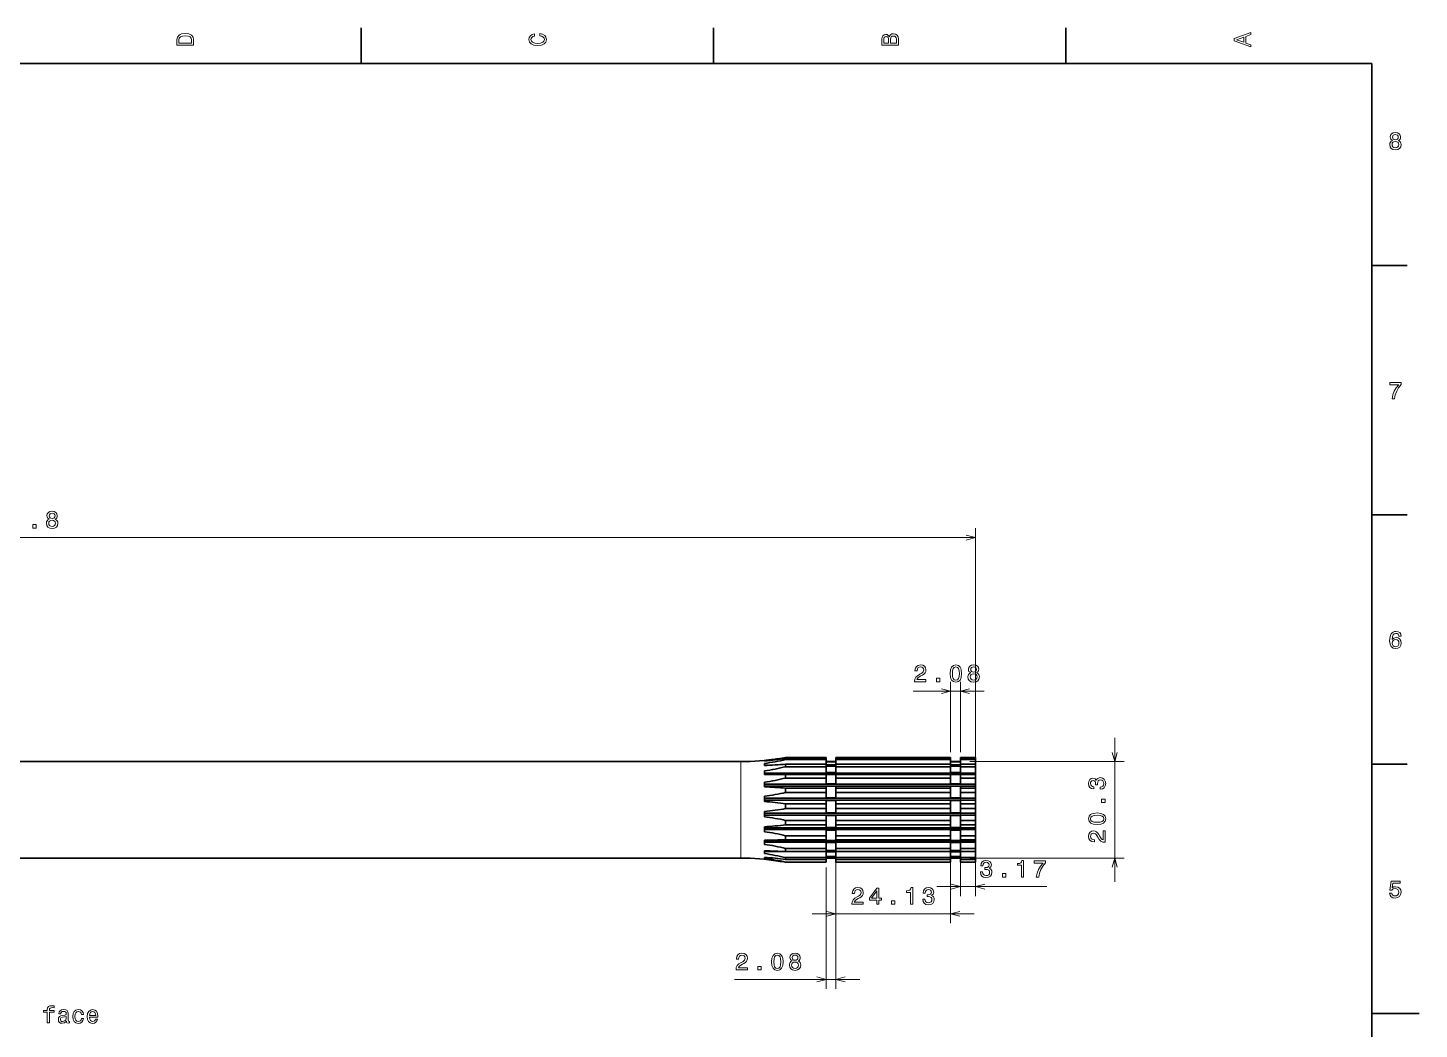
# Model space of a CAD drawing. Extents: x 0 to 594, y 0 to 420.
# Drawn here: x 301 to 594, y 206.7 to 417.5 of the extents above; entities that cross this region are included whole.
import ezdxf

# ---------------------------------------------------------------- set-up
doc = ezdxf.new("R2010")
doc.units = 0

msp = doc.modelspace()

# ---------------------------------------------------------------- linework, layer by layer
at = {"color": 7, "lineweight": 35, "ltscale": 0.1875}
for p, q in [((371.200012, 410), (371.200012, 417.5)), ((445.399994, 410), (445.399994, 417.5)), ((519.599976, 410), (519.599976, 417.5)), ((584, 367.5), (591.5, 367.5)), ((584, 315), (591.5, 315)), ((584, 262.5), (591.5, 262.5))]:
    msp.add_line(p, q, dxfattribs=at)
at = {"color": 7, "lineweight": 35}
for p, q in [((584, 410), (10, 410)), ((584, 10), (584, 410)), ((495.319305, 263.927917), (471.189301, 263.927917)), ((471.189301, 263.707245), (495.319305, 263.707245)), ((451.140167, 263.041962), (146.214447, 263.041962)), ((495.319305, 263.467682), (471.189301, 263.467682)), ((471.189301, 262.493835), (495.319305, 262.493835)), ((495.319305, 261.971283), (471.189301, 261.971283)), ((456.157318, 260.637299), (500.577301, 260.637299)), ((456.157318, 258.259979), (500.577301, 258.259979)), ((456.157318, 257.871307), (500.577301, 257.871307)), ((471.189301, 260.339539), (495.319305, 260.339539)), ((495.319305, 259.585144), (471.189301, 259.585144)), ((456.157318, 255.356216), (500.577301, 255.356216)), ((456.157318, 254.914673), (500.577301, 254.914673)), ((471.189301, 257.455231), (495.319305, 257.455231)), ((495.319305, 256.542847), (471.189301, 256.542847)), ((456.157318, 252.210266), (500.577301, 252.210266)), ((471.189301, 254.12326), (495.319305, 254.12326)), ((495.319305, 253.142197), (471.189301, 253.142197)), ((456.157318, 251.759079), (500.577301, 251.759079)), ((456.157318, 249.130066), (500.577301, 249.130066)), ((471.189301, 250.6698), (495.319305, 250.6698)), ((495.319305, 249.71608), (471.189301, 249.71608)), ((456.157318, 248.713409), (500.577301, 248.713409)), ((456.157318, 246.41713), (500.577301, 246.41713)), ((471.189301, 247.432877), (495.319305, 247.432877)), ((495.319305, 246.599854), (471.189301, 246.599854)), ((456.157318, 246.075775), (500.577301, 246.075775)), ((471.189301, 244.72934), (495.319305, 244.72934)), ((495.319305, 244.098572), (471.189301, 244.098572)), ((451.140167, 242.72197), (146.214447, 242.72197)), ((471.189301, 242.823853), (495.319305, 242.823853)), ((495.319305, 242.457077), (471.189301, 242.457077)), ((471.189301, 241.902924), (495.319305, 241.902924)), ((495.319305, 241.836044), (471.189301, 241.836044))]:
    msp.add_line(p, q, dxfattribs=at)
at = {"color": 7, "lineweight": 13}
for p, q in [((500.577301, 250.713409), (500.577301, 312.204376)), ((96.777313, 310.204376), (500.577301, 310.204376)), ((529.893677, 237.73291), (529.893677, 268.031036)), ((451.140167, 263.041962), (451.140167, 242.745499)), ((499.402313, 263.031036), (531.893677, 263.031036)), ((497.402313, 257.585144), (497.402313, 234.726242)), ((500.577301, 257.585144), (500.577301, 234.726242)), ((469.106323, 240.73291), (469.106323, 215.189011)), ((471.189301, 240.73291), (471.189301, 215.189011)), ((499.402313, 242.73291), (531.893677, 242.73291)), ((492.402313, 236.726242), (515.596558, 236.726242)), ((466.189301, 230.997192), (500.319305, 230.997192)), ((449.862213, 217.189011), (476.189301, 217.189011))]:
    msp.add_line(p, q, dxfattribs=at)
at = {"color": 7, "lineweight": 13, "ltscale": 0.370677}
for p, q in [((495.319305, 265.031036), (495.319305, 279.858124)), ((497.402313, 265.031036), (497.402313, 279.858124))]:
    msp.add_line(p, q, dxfattribs=at)
at = {"color": 7, "lineweight": 13, "ltscale": 0.37355}
msp.add_line((487.460327, 277.858124), (502.402313, 277.858124), dxfattribs=at)
at = {"color": 7, "lineweight": 35, "ltscale": 0.2126}
for p, q in [((469.106323, 263.927917), (460.602325, 263.927917)), ((460.602325, 263.707245), (469.106323, 263.707245)), ((469.106323, 263.467682), (460.602325, 263.467682)), ((460.602325, 262.493835), (469.106323, 262.493835)), ((469.106323, 261.971283), (460.602325, 261.971283)), ((460.602325, 260.339539), (469.106323, 260.339539)), ((469.106323, 259.585144), (460.602325, 259.585144)), ((460.602325, 257.455231), (469.106323, 257.455231)), ((469.106323, 256.542847), (460.602325, 256.542847)), ((460.602325, 254.12326), (469.106323, 254.12326)), ((469.106323, 253.142197), (460.602325, 253.142197)), ((460.602325, 250.6698), (469.106323, 250.6698)), ((469.106323, 249.71608), (460.602325, 249.71608)), ((460.602325, 247.432877), (469.106323, 247.432877)), ((469.106323, 246.599854), (460.602325, 246.599854)), ((460.602325, 244.72934), (469.106323, 244.72934)), ((469.106323, 244.098572), (460.602325, 244.098572)), ((460.602325, 242.823853), (469.106323, 242.823853)), ((469.106323, 242.457077), (460.602325, 242.457077)), ((460.602325, 241.902924), (469.106323, 241.902924)), ((469.106323, 241.836044), (460.602325, 241.836044))]:
    msp.add_line(p, q, dxfattribs=at)
at = {"color": 7, "lineweight": 35, "ltscale": 0.005989}
for p, q in [((460.602325, 263.707245), (460.602325, 263.467682)), ((469.106323, 263.707245), (469.106323, 263.467682)), ((471.189301, 263.707245), (471.189301, 263.467682)), ((495.319305, 263.707245), (495.319305, 263.467682)), ((497.402313, 263.707245), (497.402313, 263.467682)), ((500.577301, 263.707245), (500.577301, 263.467682))]:
    msp.add_line(p, q, dxfattribs=at)
at = {"color": 7, "lineweight": 35, "ltscale": 0.005517}
for p, q in [((469.106323, 263.927917), (469.106323, 263.707245)), ((471.189301, 263.927917), (471.189301, 263.707245)), ((495.319305, 263.927917), (495.319305, 263.707245)), ((497.402313, 263.927917), (497.402313, 263.707245)), ((500.577301, 263.927917), (500.577301, 263.707245))]:
    msp.add_line(p, q, dxfattribs=at)
at = {"color": 7, "lineweight": 35, "ltscale": 0.079375}
for p, q in [((500.577301, 263.927917), (497.402313, 263.927917)), ((497.402313, 263.707245), (500.577301, 263.707245)), ((500.577301, 263.467682), (497.402313, 263.467682)), ((497.402313, 262.493835), (500.577301, 262.493835)), ((500.577301, 261.971283), (497.402313, 261.971283)), ((497.402313, 260.339539), (500.577301, 260.339539)), ((500.577301, 259.585144), (497.402313, 259.585144)), ((497.402313, 257.455231), (500.577301, 257.455231)), ((500.577301, 256.542847), (497.402313, 256.542847)), ((497.402313, 254.12326), (500.577301, 254.12326)), ((500.577301, 253.142197), (497.402313, 253.142197)), ((497.402313, 250.6698), (500.577301, 250.6698)), ((500.577301, 249.71608), (497.402313, 249.71608)), ((497.402313, 247.432877), (500.577301, 247.432877)), ((500.577301, 246.599854), (497.402313, 246.599854)), ((497.402313, 244.72934), (500.577301, 244.72934)), ((500.577301, 244.098572), (497.402313, 244.098572)), ((497.402313, 242.823853), (500.577301, 242.823853)), ((500.577301, 242.457077), (497.402313, 242.457077)), ((497.402313, 241.902924), (500.577301, 241.902924)), ((500.577301, 241.836044), (497.402313, 241.836044))]:
    msp.add_line(p, q, dxfattribs=at)
at = {"color": 7, "lineweight": 35, "ltscale": 0.002529}
msp.add_line((456.157318, 263.183044), (456.157318, 263.28421), dxfattribs=at)
at = {"color": 7, "lineweight": 35, "ltscale": 0.011163}
msp.add_line((456.157318, 262.218231), (456.157318, 262.664734), dxfattribs=at)
at = {"color": 7, "lineweight": 35, "ltscale": 0.020599}
msp.add_line((456.157318, 262.255463), (456.981262, 262.255463), dxfattribs=at)
at = {"color": 7, "lineweight": 35, "ltscale": 0.018703}
msp.add_line((456.157318, 260.339539), (456.157318, 261.087677), dxfattribs=at)
at = {"color": 7, "lineweight": 35, "ltscale": 0.013064}
for p, q in [((460.602325, 262.493835), (460.602325, 261.971283)), ((469.106323, 262.493835), (469.106323, 261.971283)), ((471.189301, 262.493835), (471.189301, 261.971283)), ((495.319305, 262.493835), (495.319305, 261.971283)), ((497.402313, 262.493835), (497.402313, 261.971283)), ((500.577301, 262.493835), (500.577301, 261.971283))]:
    msp.add_line(p, q, dxfattribs=at)
at = {"color": 7, "lineweight": 35, "ltscale": 0.024346}
for p, q in [((469.106323, 263.467682), (469.106323, 262.493835)), ((471.189301, 263.467682), (471.189301, 262.493835)), ((495.319305, 263.467682), (495.319305, 262.493835)), ((497.402313, 263.467682), (497.402313, 262.493835)), ((500.577301, 263.467682), (500.577301, 262.493835))]:
    msp.add_line(p, q, dxfattribs=at)
at = {"color": 7, "lineweight": 35, "ltscale": 0.052074}
for p, q in [((471.189301, 263.031036), (469.106323, 263.031036)), ((471.189301, 263.012207), (469.106323, 263.012207)), ((471.189301, 262.961517), (469.106323, 262.961517)), ((471.189301, 262.325439), (469.106323, 262.325439)), ((469.106323, 262.255463), (471.189301, 262.255463)), ((471.189301, 262.101776), (469.106323, 262.101776)), ((471.189301, 260.714294), (469.106323, 260.714294)), ((471.189301, 260.339539), (469.106323, 260.339539)), ((471.189301, 258.336487), (469.106323, 258.336487)), ((471.189301, 257.84729), (469.106323, 257.84729)), ((471.189301, 255.424713), (469.106323, 255.424713)), ((471.189301, 254.868988), (469.106323, 254.868988)), ((471.189301, 252.264069), (469.106323, 252.264069)), ((471.189301, 251.696213), (469.106323, 251.696213)), ((471.189301, 249.163895), (469.106323, 249.163895)), ((471.189301, 248.639496), (469.106323, 248.639496)), ((471.189301, 246.427673), (469.106323, 246.427673)), ((471.189301, 245.998062), (469.106323, 245.998062)), ((471.189301, 244.323242), (469.106323, 244.323242)), ((469.106323, 244.104385), (471.189301, 244.104385)), ((471.189301, 244.030472), (469.106323, 244.030472)), ((471.189301, 243.05661), (469.106323, 243.05661)), ((469.106323, 242.992203), (471.189301, 242.992203)), ((471.189301, 242.929337), (469.106323, 242.929337)), ((471.189301, 242.73291), (469.106323, 242.73291))]:
    msp.add_line(p, q, dxfattribs=at)
at = {"color": 7, "lineweight": 35, "ltscale": 0.031425}
for p, q in [((469.106323, 261.971283), (469.106323, 260.714294)), ((471.189301, 261.971283), (471.189301, 260.714294)), ((495.319305, 261.971283), (495.319305, 260.714294)), ((497.402313, 261.971283), (497.402313, 260.714294))]:
    msp.add_line(p, q, dxfattribs=at)
at = {"color": 7, "lineweight": 35, "ltscale": 0.052075}
for p, q in [((497.402313, 263.031036), (495.319305, 263.031036)), ((497.402313, 263.012207), (495.319305, 263.012207)), ((497.402313, 262.961517), (495.319305, 262.961517)), ((497.402313, 262.325439), (495.319305, 262.325439)), ((495.319305, 262.255463), (497.402313, 262.255463)), ((497.402313, 262.101776), (495.319305, 262.101776)), ((497.402313, 260.714294), (495.319305, 260.714294)), ((497.402313, 260.339539), (495.319305, 260.339539)), ((497.402313, 258.336487), (495.319305, 258.336487)), ((497.402313, 257.84729), (495.319305, 257.84729)), ((497.402313, 255.424713), (495.319305, 255.424713)), ((497.402313, 254.868988), (495.319305, 254.868988)), ((497.402313, 252.264069), (495.319305, 252.264069)), ((497.402313, 251.696213), (495.319305, 251.696213)), ((497.402313, 249.163895), (495.319305, 249.163895)), ((497.402313, 248.639496), (495.319305, 248.639496)), ((497.402313, 246.427673), (495.319305, 246.427673)), ((497.402313, 245.998062), (495.319305, 245.998062)), ((497.402313, 244.323242), (495.319305, 244.323242)), ((495.319305, 244.104385), (497.402313, 244.104385)), ((497.402313, 244.030472), (495.319305, 244.030472)), ((497.402313, 243.05661), (495.319305, 243.05661)), ((495.319305, 242.992203), (497.402313, 242.992203)), ((497.402313, 242.929337), (495.319305, 242.929337)), ((497.402313, 242.73291), (495.319305, 242.73291))]:
    msp.add_line(p, q, dxfattribs=at)
at = {"color": 7, "lineweight": 35, "ltscale": 0.03335}
msp.add_line((500.577301, 261.971283), (500.577301, 260.637299), dxfattribs=at)
at = {"color": 7, "lineweight": 35, "ltscale": 0.111125}
msp.add_line((456.157318, 260.339539), (460.602325, 260.339539), dxfattribs=at)
at = {"color": 7, "lineweight": 35, "ltscale": 0.024413}
msp.add_line((456.157318, 257.730835), (456.157318, 258.707367), dxfattribs=at)
at = {"color": 7, "lineweight": 35, "ltscale": 0.01886}
for p, q in [((460.602325, 260.339539), (460.602325, 259.585144)), ((469.106323, 260.339539), (469.106323, 259.585144)), ((471.189301, 260.339539), (471.189301, 259.585144)), ((495.319305, 260.339539), (495.319305, 259.585144)), ((497.402313, 260.339539), (497.402313, 259.585144)), ((500.577301, 260.339539), (500.577301, 259.585144))]:
    msp.add_line(p, q, dxfattribs=at)
at = {"color": 7, "lineweight": 35, "ltscale": 0.031216}
for p, q in [((469.106323, 259.585144), (469.106323, 258.336487)), ((471.189301, 259.585144), (471.189301, 258.336487)), ((495.319305, 259.585144), (495.319305, 258.336487)), ((497.402313, 259.585144), (497.402313, 258.336487))]:
    msp.add_line(p, q, dxfattribs=at)
at = {"color": 7, "lineweight": 35, "ltscale": 0.009801}
for p, q in [((469.106323, 257.84729), (469.106323, 257.455231)), ((471.189301, 257.84729), (471.189301, 257.455231)), ((495.319305, 257.84729), (495.319305, 257.455231)), ((497.402313, 257.84729), (497.402313, 257.455231))]:
    msp.add_line(p, q, dxfattribs=at)
at = {"color": 7, "lineweight": 35, "ltscale": 0.007444}
msp.add_line((500.577301, 260.637299), (500.577301, 260.339539), dxfattribs=at)
at = {"color": 7, "lineweight": 35, "ltscale": 0.033129}
msp.add_line((500.577301, 259.585144), (500.577301, 258.259979), dxfattribs=at)
at = {"color": 7, "lineweight": 35, "ltscale": 0.009717}
msp.add_line((500.577301, 258.259979), (500.577301, 257.871307), dxfattribs=at)
at = {"color": 7, "lineweight": 35, "ltscale": 0.010402}
msp.add_line((500.577301, 257.871307), (500.577301, 257.455231), dxfattribs=at)
at = {"color": 7, "lineweight": 35, "ltscale": 0.027734}
msp.add_line((456.157318, 254.647476), (456.157318, 255.756851), dxfattribs=at)
at = {"color": 7, "lineweight": 35, "ltscale": 0.02281}
for p, q in [((460.602325, 257.455231), (460.602325, 256.542847)), ((469.106323, 257.455231), (469.106323, 256.542847)), ((471.189301, 257.455231), (471.189301, 256.542847)), ((495.319305, 257.455231), (495.319305, 256.542847)), ((497.402313, 257.455231), (497.402313, 256.542847)), ((500.577301, 257.455231), (500.577301, 256.542847))]:
    msp.add_line(p, q, dxfattribs=at)
at = {"color": 7, "lineweight": 35, "ltscale": 0.027953}
for p, q in [((469.106323, 256.542847), (469.106323, 255.424713)), ((471.189301, 256.542847), (471.189301, 255.424713)), ((495.319305, 256.542847), (495.319305, 255.424713)), ((497.402313, 256.542847), (497.402313, 255.424713))]:
    msp.add_line(p, q, dxfattribs=at)
at = {"color": 7, "lineweight": 35, "ltscale": 0.029666}
msp.add_line((500.577301, 256.542847), (500.577301, 255.356216), dxfattribs=at)
at = {"color": 7, "lineweight": 35, "ltscale": 0.011039}
msp.add_line((500.577301, 255.356216), (500.577301, 254.914673), dxfattribs=at)
at = {"color": 7, "lineweight": 35, "ltscale": 0.019785}
msp.add_line((500.577301, 254.914673), (500.577301, 254.12326), dxfattribs=at)
at = {"color": 7, "lineweight": 35, "ltscale": 0.02834}
msp.add_line((456.157318, 251.391312), (456.157318, 252.524902), dxfattribs=at)
at = {"color": 7, "lineweight": 35, "ltscale": 0.024527}
for p, q in [((460.602325, 254.12326), (460.602325, 253.142197)), ((469.106323, 254.12326), (469.106323, 253.142197)), ((471.189301, 254.12326), (471.189301, 253.142197)), ((495.319305, 254.12326), (495.319305, 253.142197)), ((497.402313, 254.12326), (497.402313, 253.142197)), ((500.577301, 254.12326), (500.577301, 253.142197))]:
    msp.add_line(p, q, dxfattribs=at)
at = {"color": 7, "lineweight": 35, "ltscale": 0.018643}
for p, q in [((469.106323, 254.868988), (469.106323, 254.12326)), ((471.189301, 254.868988), (471.189301, 254.12326)), ((495.319305, 254.868988), (495.319305, 254.12326)), ((497.402313, 254.868988), (497.402313, 254.12326))]:
    msp.add_line(p, q, dxfattribs=at)
at = {"color": 7, "lineweight": 35, "ltscale": 0.021953}
for p, q in [((469.106323, 253.142197), (469.106323, 252.264069)), ((471.189301, 253.142197), (471.189301, 252.264069)), ((495.319305, 253.142197), (495.319305, 252.264069)), ((497.402313, 253.142197), (497.402313, 252.264069))]:
    msp.add_line(p, q, dxfattribs=at)
at = {"color": 7, "lineweight": 35, "ltscale": 0.023298}
msp.add_line((500.577301, 253.142197), (500.577301, 252.210266), dxfattribs=at)
at = {"color": 7, "lineweight": 35, "ltscale": 0.01128}
msp.add_line((500.577301, 252.210266), (500.577301, 251.759079), dxfattribs=at)
at = {"color": 7, "lineweight": 35, "ltscale": 0.026171}
msp.add_line((456.157318, 248.281067), (456.157318, 249.327911), dxfattribs=at)
at = {"color": 7, "lineweight": 35, "ltscale": 0.023843}
for p, q in [((460.602325, 250.6698), (460.602325, 249.71608)), ((469.106323, 250.6698), (469.106323, 249.71608)), ((471.189301, 250.6698), (471.189301, 249.71608)), ((495.319305, 250.6698), (495.319305, 249.71608)), ((497.402313, 250.6698), (497.402313, 249.71608)), ((500.577301, 250.6698), (500.577301, 249.71608))]:
    msp.add_line(p, q, dxfattribs=at)
at = {"color": 7, "lineweight": 35, "ltscale": 0.02566}
for p, q in [((469.106323, 251.696213), (469.106323, 250.6698)), ((471.189301, 251.696213), (471.189301, 250.6698)), ((495.319305, 251.696213), (495.319305, 250.6698)), ((497.402313, 251.696213), (497.402313, 250.6698))]:
    msp.add_line(p, q, dxfattribs=at)
at = {"color": 7, "lineweight": 35, "ltscale": 0.013805}
for p, q in [((469.106323, 249.71608), (469.106323, 249.163895)), ((471.189301, 249.71608), (471.189301, 249.163895)), ((495.319305, 249.71608), (495.319305, 249.163895)), ((497.402313, 249.71608), (497.402313, 249.163895))]:
    msp.add_line(p, q, dxfattribs=at)
at = {"color": 7, "lineweight": 35, "ltscale": 0.027232}
msp.add_line((500.577301, 251.759079), (500.577301, 250.6698), dxfattribs=at)
at = {"color": 7, "lineweight": 35, "ltscale": 0.01465}
msp.add_line((500.577301, 249.71608), (500.577301, 249.130066), dxfattribs=at)
at = {"color": 7, "lineweight": 35, "ltscale": 0.010416}
msp.add_line((500.577301, 249.130066), (500.577301, 248.713409), dxfattribs=at)
at = {"color": 7, "lineweight": 35, "ltscale": 0.021441}
msp.add_line((456.157318, 245.621201), (456.157318, 246.478821), dxfattribs=at)
at = {"color": 7, "lineweight": 35, "ltscale": 0.020826}
for p, q in [((460.602325, 247.432877), (460.602325, 246.599854)), ((469.106323, 247.432877), (469.106323, 246.599854)), ((471.189301, 247.432877), (471.189301, 246.599854)), ((495.319305, 247.432877), (495.319305, 246.599854)), ((497.402313, 247.432877), (497.402313, 246.599854)), ((500.577301, 247.432877), (500.577301, 246.599854))]:
    msp.add_line(p, q, dxfattribs=at)
at = {"color": 7, "lineweight": 35, "ltscale": 0.030165}
for p, q in [((469.106323, 248.639496), (469.106323, 247.432877)), ((471.189301, 248.639496), (471.189301, 247.432877)), ((495.319305, 248.639496), (495.319305, 247.432877)), ((497.402313, 248.639496), (497.402313, 247.432877)), ((469.106323, 244.030472), (469.106323, 242.823853)), ((471.189301, 244.030472), (471.189301, 242.823853)), ((495.319305, 244.030472), (495.319305, 242.823853)), ((497.402313, 244.030472), (497.402313, 242.823853))]:
    msp.add_line(p, q, dxfattribs=at)
at = {"color": 7, "lineweight": 35, "ltscale": 0.004305}
for p, q in [((469.106323, 246.599854), (469.106323, 246.427673)), ((471.189301, 246.599854), (471.189301, 246.427673)), ((495.319305, 246.599854), (495.319305, 246.427673)), ((497.402313, 246.599854), (497.402313, 246.427673))]:
    msp.add_line(p, q, dxfattribs=at)
at = {"color": 7, "lineweight": 35, "ltscale": 0.032013}
for p, q in [((500.577301, 248.713409), (500.577301, 247.432877)), ((500.577301, 244.104385), (500.577301, 242.823853))]:
    msp.add_line(p, q, dxfattribs=at)
at = {"color": 7, "lineweight": 35, "ltscale": 0.004568}
msp.add_line((500.577301, 246.599854), (500.577301, 246.41713), dxfattribs=at)
at = {"color": 7, "lineweight": 35, "ltscale": 0.008534}
msp.add_line((500.577301, 246.41713), (500.577301, 246.075775), dxfattribs=at)
at = {"color": 7, "lineweight": 35, "ltscale": 0.014611}
msp.add_line((456.157318, 243.672058), (456.157318, 244.256516), dxfattribs=at)
at = {"color": 7, "lineweight": 35, "ltscale": 0.108096}
msp.add_line((456.157318, 244.104385), (460.48114, 244.104385), dxfattribs=at)
at = {"color": 7, "lineweight": 35, "ltscale": 0.015769}
for p, q in [((460.602325, 244.72934), (460.602325, 244.098572)), ((469.106323, 244.72934), (469.106323, 244.098572)), ((471.189301, 244.72934), (471.189301, 244.098572)), ((495.319305, 244.72934), (495.319305, 244.098572)), ((497.402313, 244.72934), (497.402313, 244.098572)), ((500.577301, 244.72934), (500.577301, 244.098572))]:
    msp.add_line(p, q, dxfattribs=at)
at = {"color": 7, "lineweight": 35, "ltscale": 0.031718}
for p, q in [((469.106323, 245.998062), (469.106323, 244.72934)), ((471.189301, 245.998062), (471.189301, 244.72934)), ((495.319305, 245.998062), (495.319305, 244.72934)), ((497.402313, 245.998062), (497.402313, 244.72934))]:
    msp.add_line(p, q, dxfattribs=at)
at = {"color": 7, "lineweight": 13, "ltscale": 0.410892}
for p, q in [((471.189301, 245.432877), (471.189301, 228.997192)), ((495.319305, 245.432877), (495.319305, 228.997192))]:
    msp.add_line(p, q, dxfattribs=at)
at = {"color": 7, "lineweight": 35, "ltscale": 0.033661}
msp.add_line((500.577301, 246.075775), (500.577301, 244.72934), dxfattribs=at)
at = {"color": 7, "lineweight": 13, "ltscale": 0.000588}
msp.add_line((451.140167, 242.745499), (451.140167, 242.72197), dxfattribs=at)
at = {"color": 7, "lineweight": 35, "ltscale": 0.006352}
msp.add_line((456.157318, 242.624435), (456.157318, 242.878525), dxfattribs=at)
at = {"color": 7, "lineweight": 35, "ltscale": 0.009169}
for p, q in [((460.602325, 242.823853), (460.602325, 242.457077)), ((469.106323, 242.823853), (469.106323, 242.457077)), ((471.189301, 242.823853), (471.189301, 242.457077)), ((495.319305, 242.823853), (495.319305, 242.457077)), ((497.402313, 242.823853), (497.402313, 242.457077)), ((500.577301, 242.823853), (500.577301, 242.457077))]:
    msp.add_line(p, q, dxfattribs=at)
at = {"color": 7, "lineweight": 35, "ltscale": 0.001109}
for p, q in [((460.602325, 241.902924), (460.602325, 241.858566)), ((469.106323, 241.902924), (469.106323, 241.858566)), ((471.189301, 241.902924), (471.189301, 241.858566)), ((495.319305, 241.902924), (495.319305, 241.858566)), ((497.402313, 241.902924), (497.402313, 241.858566)), ((500.577301, 241.902924), (500.577301, 241.858566))]:
    msp.add_line(p, q, dxfattribs=at)
at = {"color": 7, "lineweight": 35, "ltscale": 0.000563}
for p, q in [((460.602325, 241.858566), (460.602325, 241.836044)), ((469.106323, 241.858566), (469.106323, 241.836044)), ((471.189301, 241.858566), (471.189301, 241.836044)), ((495.319305, 241.858566), (495.319305, 241.836044)), ((497.402313, 241.858566), (497.402313, 241.836044)), ((500.577301, 241.858566), (500.577301, 241.836044))]:
    msp.add_line(p, q, dxfattribs=at)
at = {"color": 7, "lineweight": 35, "ltscale": 0.013854}
for p, q in [((469.106323, 242.457077), (469.106323, 241.902924)), ((471.189301, 242.457077), (471.189301, 241.902924)), ((495.319305, 242.457077), (495.319305, 241.902924)), ((497.402313, 242.457077), (497.402313, 241.902924)), ((500.577301, 242.457077), (500.577301, 241.902924))]:
    msp.add_line(p, q, dxfattribs=at)
at = {"color": 7, "lineweight": 35, "ltscale": 0.25}
msp.add_line((584, 210), (594, 210), dxfattribs=at)
at = {"color": 7, "lineweight": 13}
for points in [[(332.433228, 414.994965), (332.433228, 413.829987), (335.933228, 413.829987), (335.933228, 414.994965), (335.822266, 415.544678), (335.484375, 415.953186), (334.934662, 416.205353), (334.183228, 416.296112), (333.416656, 416.215424), (333.114075, 416.114563), (332.871979, 415.973358), (332.544189, 415.56485), (332.463501, 415.297546)], [(408.832062, 415.817017), (409.255676, 415.716156), (409.558289, 415.549713), (409.744873, 415.317719), (409.805389, 415.04541), (409.71463, 414.71759), (409.442291, 414.460388), (408.998474, 414.28891), (408.383209, 414.233429), (407.77298, 414.28891), (407.324127, 414.455353), (407.051788, 414.712555), (406.955963, 415.04541), (407.006409, 415.287476), (407.147614, 415.494232), (407.374573, 415.65564), (407.687256, 415.766571), (407.687256, 416.245697), (407.20813, 416.094391), (406.845032, 415.832153), (406.618073, 415.47406), (406.537384, 415.04541), (406.663483, 414.510803), (407.016479, 414.102325), (407.596466, 413.840057), (408.383209, 413.749298), (409.169952, 413.840057), (409.749939, 414.102325), (410.108002, 414.510803), (410.229034, 415.04541), (410.133209, 415.514404), (409.865906, 415.89267), (409.427155, 416.159943), (408.832062, 416.301147)], [(482.442017, 415.630402), (482.149506, 415.983429), (481.95282, 416.074219), (481.710754, 416.104462), (481.332489, 416.03891), (481.060181, 415.842224), (480.893738, 415.524506), (480.833221, 415.080688), (480.833221, 413.835022), (484.333221, 413.835022), (484.333221, 415.151306), (484.262604, 415.620331), (484.055847, 415.968292), (483.728027, 416.18515), (483.284241, 416.260803), (482.986694, 416.215424), (482.739563, 416.094391), (482.558014, 415.897705)], [(558.533203, 413.466858), (558.533203, 413.930847), (557.504395, 414.299011), (557.504395, 415.695984), (558.533203, 416.064117), (558.533203, 416.538177), (555.028137, 415.257202), (555.028137, 414.742798)], [(332.851807, 414.959656), (332.92746, 415.342957), (333.159454, 415.605194), (333.572998, 415.761536), (334.183228, 415.811951), (334.773285, 415.7565), (335.186829, 415.600159), (335.43396, 415.332855), (335.514648, 414.959656), (335.514648, 414.299011), (332.851807, 414.299011)], [(482.285675, 414.984863), (482.285675, 414.299011), (481.251801, 414.299011), (481.251801, 415.025208), (481.282074, 415.297546), (481.372833, 415.489197), (481.529175, 415.605194), (481.761169, 415.645538), (481.993164, 415.600159), (482.154541, 415.479126), (482.255402, 415.272339)], [(483.914642, 415.095825), (483.914642, 414.299011), (482.70929, 414.299011), (482.70929, 415.050446), (482.744598, 415.368164), (482.850525, 415.595093), (483.032074, 415.731262), (483.294312, 415.776672), (483.571686, 415.731262), (483.763336, 415.605194), (483.879333, 415.393372)], [(557.075684, 414.460388), (555.532471, 415), (557.075684, 415.539642)], [(588.374634, 393.802948), (588.117432, 393.661743), (587.940918, 393.465057), (587.829956, 393.217926), (587.794678, 392.92038), (587.875366, 392.471527), (588.107361, 392.123566), (588.485596, 391.901642), (589, 391.815918), (589.509399, 391.901642), (589.887634, 392.123566), (590.119629, 392.471527), (590.205322, 392.92038), (590.164978, 393.217926), (590.059082, 393.465057), (589.877502, 393.661743), (589.625366, 393.802948), (589.827087, 393.923981), (589.968323, 394.090424), (590.054016, 394.292145), (590.08429, 394.539246), (590.003601, 394.897339), (589.791809, 395.184784), (589.448853, 395.371399), (589, 395.441986), (588.546143, 395.371399), (588.203186, 395.184784), (587.986328, 394.897339), (587.910645, 394.539246), (587.935913, 394.292145), (588.021606, 394.090424)], [(588.278809, 392.930481), (588.324219, 393.197754), (588.470459, 393.399475), (588.697388, 393.530609), (589, 393.575989), (589.297546, 393.530609), (589.524475, 393.399475), (589.670776, 393.197754), (589.721191, 392.930481), (589.670776, 392.643005), (589.524475, 392.426147), (589.297546, 392.284943), (589, 392.239532), (588.697388, 392.284943), (588.470459, 392.426147), (588.324219, 392.643005)], [(588.389771, 394.498901), (588.430115, 394.720825), (588.551147, 394.892273), (588.742798, 394.998199), (589, 395.038544), (589.252197, 394.998199), (589.443787, 394.892273), (589.564819, 394.720825), (589.610229, 394.498901), (589.564819, 394.271973), (589.443787, 394.095459), (589.252197, 393.979462), (589, 393.944153), (588.742798, 393.984497), (588.551147, 394.095459), (588.430115, 394.271973)], [(588.299011, 339.416779), (588.80835, 339.416779), (588.974792, 340.248901), (589.267273, 341.025574), (589.680847, 341.746735), (590.220459, 342.422546), (590.220459, 342.841125), (587.819885, 342.841125), (587.819885, 342.382202), (589.736328, 342.382202), (589.18158, 341.701355), (588.763, 340.990265), (588.470459, 340.233795)], [(305.523987, 314.090546), (305.266785, 313.949341), (305.090271, 313.752655), (304.979309, 313.505524), (304.944031, 313.207977), (305.024719, 312.759125), (305.256714, 312.411133), (305.634949, 312.18924), (306.149353, 312.103516), (306.658722, 312.18924), (307.036987, 312.411133), (307.268951, 312.759125), (307.354675, 313.207977), (307.314331, 313.505524), (307.208435, 313.752655), (307.026886, 313.949341), (306.774719, 314.090546), (306.97644, 314.211578), (307.117676, 314.377991), (307.2034, 314.579742), (307.233643, 314.826843), (307.152954, 315.184937), (306.941162, 315.472382), (306.598206, 315.658997), (306.149353, 315.729584), (305.695465, 315.658997), (305.352539, 315.472382), (305.135681, 315.184937), (305.060028, 314.826843), (305.085236, 314.579742), (305.170959, 314.377991)], [(305.428162, 313.218079), (305.473572, 313.485352), (305.619812, 313.687073), (305.846771, 313.818207), (306.149353, 313.863586), (306.446899, 313.818207), (306.673859, 313.687073), (306.820129, 313.485352), (306.870544, 313.218079), (306.820129, 312.930603), (306.673859, 312.713745), (306.446899, 312.57254), (306.149353, 312.52713), (305.846771, 312.57254), (305.619812, 312.713745), (305.473572, 312.930603)], [(305.539124, 314.786499), (305.579468, 315.008423), (305.7005, 315.179871), (305.892151, 315.285797), (306.149353, 315.326141), (306.40152, 315.285797), (306.59317, 315.179871), (306.714203, 315.008423), (306.759583, 314.786499), (306.714203, 314.55957), (306.59317, 314.383057), (306.40152, 314.267059), (306.149353, 314.23175), (305.892151, 314.272095), (305.7005, 314.383057), (305.579468, 314.55957)], [(302.065369, 312.204376), (302.761322, 312.204376), (302.761322, 312.955811), (302.065369, 312.955811)], [(590.210388, 289.473694), (590.114563, 289.882202), (589.892639, 290.184784), (589.549744, 290.376434), (589.105896, 290.441986), (588.80835, 290.406677), (588.551147, 290.310883), (588.324219, 290.154541), (588.132568, 289.932617), (587.981262, 289.655243), (587.8703, 289.317352), (587.799744, 288.918945), (587.779541, 288.470093), (587.860229, 287.753967), (588.107361, 287.234497), (588.505798, 286.921814), (589.050415, 286.815918), (589.539612, 286.906677), (589.912842, 287.143738), (590.154907, 287.516937), (590.240662, 287.990997), (590.154907, 288.470093), (589.922913, 288.838257), (589.564819, 289.070251), (589.121033, 289.15094), (588.641907, 289.050049), (588.283875, 288.762604), (588.359497, 289.317352), (588.520874, 289.715759), (588.768005, 289.952789), (589.110962, 290.033508), (589.363098, 289.993134), (589.554749, 289.887238), (589.680847, 289.710724), (589.746399, 289.473694)], [(589.751465, 287.985931), (589.695984, 287.668213), (589.554749, 287.426147), (589.32782, 287.264771), (589.04541, 287.214325), (588.747864, 287.264771), (588.520874, 287.421112), (588.374634, 287.663177), (588.329285, 287.980896), (588.3797, 288.293579), (588.520874, 288.530609), (588.752869, 288.681915), (589.065552, 288.737396), (589.337891, 288.681915), (589.554749, 288.535645), (589.695984, 288.298615)], [(487.747803, 279.858124), (490.153412, 279.858124), (490.153412, 280.29184), (488.252106, 280.29184), (488.358032, 280.52887), (488.539581, 280.725555), (489.099365, 281.083618), (489.396912, 281.234924), (489.729767, 281.451782), (489.966797, 281.703949), (490.102966, 282.001495), (490.153412, 282.339386), (490.067688, 282.763031), (489.830658, 283.095886), (489.467529, 283.307678), (488.998505, 283.383331), (488.514374, 283.297607), (488.14621, 283.060577), (487.90918, 282.682312), (487.828491, 282.183044), (487.828491, 282.112427), (488.287415, 282.112427), (488.287415, 282.152802), (488.332794, 282.495728), (488.468964, 282.747894), (488.685822, 282.909271), (488.973297, 282.964752), (489.265808, 282.914307), (489.482666, 282.788239), (489.623871, 282.591553), (489.674316, 282.344421), (489.639008, 282.112427), (489.543182, 281.915771), (489.381805, 281.744293), (489.159882, 281.592987), (488.862335, 281.43161), (488.368103, 281.118927), (488.020111, 280.786072), (487.813354, 280.382629), (487.747803, 279.87326)], [(495.234955, 281.56778), (495.310608, 280.776001), (495.547638, 280.211151), (495.925903, 279.868195), (496.450378, 279.757263), (496.969849, 279.868195), (497.348083, 280.211151), (497.580078, 280.776001), (497.660767, 281.56778), (497.580078, 282.354523), (497.484253, 282.667206), (497.348083, 282.924408), (496.969849, 283.267334), (496.450378, 283.383331), (495.925903, 283.267334), (495.547638, 282.919373), (495.310608, 282.354523)], [(495.719116, 281.56778), (495.75946, 282.178009), (495.885529, 282.61676), (496.112488, 282.873962), (496.450378, 282.964752), (496.783234, 282.873962), (497.010193, 282.61676), (497.136261, 282.178009), (497.176605, 281.56778), (497.136261, 280.952515), (497.010193, 280.513733), (496.783234, 280.256531), (496.450378, 280.170807), (496.112488, 280.256531), (495.885529, 280.513733), (495.75946, 280.952515)], [(499.561035, 281.744293), (499.303833, 281.603088), (499.127319, 281.406403), (499.016388, 281.159271), (498.981079, 280.861725), (499.061768, 280.412872), (499.293762, 280.06488), (499.671997, 279.842987), (500.186401, 279.757263), (500.69577, 279.842987), (501.074005, 280.06488), (501.306, 280.412872), (501.391754, 280.861725), (501.351379, 281.159271), (501.245483, 281.406403), (501.063934, 281.603088), (500.811768, 281.744293), (501.013489, 281.865326), (501.154694, 282.031738), (501.240448, 282.23349), (501.270691, 282.480591), (501.190002, 282.838654), (500.97818, 283.126129), (500.635254, 283.312744), (500.186401, 283.383331), (499.732513, 283.312744), (499.389587, 283.126129), (499.172729, 282.838654), (499.097076, 282.480591), (499.122284, 282.23349), (499.208008, 282.031738)], [(499.46524, 280.871796), (499.51062, 281.139099), (499.65686, 281.34082), (499.88382, 281.471954), (500.186401, 281.517334), (500.483948, 281.471954), (500.710907, 281.34082), (500.857147, 281.139099), (500.907593, 280.871796), (500.857147, 280.584351), (500.710907, 280.367493), (500.483948, 280.226288), (500.186401, 280.180878), (499.88382, 280.226288), (499.65686, 280.367493), (499.51062, 280.584351)], [(499.576172, 282.440247), (499.616516, 282.66217), (499.737549, 282.833618), (499.929199, 282.939545), (500.186401, 282.979889), (500.438568, 282.939545), (500.630219, 282.833618), (500.751251, 282.66217), (500.796631, 282.440247), (500.751251, 282.213318), (500.630219, 282.036804), (500.438568, 281.920807), (500.186401, 281.885498), (499.929199, 281.925842), (499.737549, 282.036804), (499.616516, 282.213318)], [(492.366394, 279.858124), (493.062347, 279.858124), (493.062347, 280.609558), (492.366394, 280.609558)], [(526.79425, 257.215118), (526.82959, 257.215118), (527.313721, 257.295807), (527.676819, 257.532837), (527.908813, 257.906036), (527.994507, 258.400269), (527.908813, 258.924774), (527.68689, 259.318146), (527.333862, 259.570313), (526.880005, 259.661072), (526.582397, 259.620728), (526.340332, 259.509796), (526.153809, 259.328217), (526.017578, 259.086151), (525.745239, 259.413971), (525.311523, 259.529968), (524.918213, 259.454315), (524.620605, 259.237457), (524.434021, 258.88443), (524.368469, 258.400269), (524.449158, 257.946381), (524.671021, 257.598389), (525.024048, 257.37146), (525.493103, 257.295807), (525.528442, 257.295807), (525.528442, 257.744659), (525.205627, 257.785004), (524.973633, 257.916138), (524.832397, 258.12793), (524.781982, 258.425476), (524.822388, 258.687744), (524.928223, 258.879395), (525.099731, 258.995361), (525.331726, 259.040771), (525.578857, 258.995361), (525.745239, 258.874329), (525.84613, 258.662506), (525.876343, 258.375061), (525.871338, 258.178375), (526.269775, 258.178375), (526.259644, 258.425476), (526.305054, 258.743225), (526.426086, 258.980255), (526.622803, 259.12146), (526.880005, 259.171875), (527.172485, 259.116425), (527.389343, 258.970154), (527.525513, 258.738159), (527.570923, 258.430542), (527.520508, 258.112823), (527.369141, 257.880829), (527.127075, 257.734558), (526.79425, 257.679077)], [(527.893677, 254.402008), (527.893677, 255.097961), (527.142212, 255.097961), (527.142212, 254.402008)], [(526.184021, 249.798538), (526.97583, 249.874191), (527.540649, 250.111221), (527.883545, 250.489471), (527.994507, 251.013962), (527.883545, 251.533417), (527.540649, 251.911652), (526.97583, 252.143646), (526.184021, 252.224335), (525.397278, 252.143646), (525.084595, 252.047821), (524.827393, 251.911652), (524.484497, 251.533417), (524.368469, 251.013962), (524.484497, 250.489471), (524.832397, 250.111221), (525.397278, 249.874191)], [(526.184021, 250.2827), (525.573792, 250.323044), (525.13501, 250.449127), (524.877808, 250.676071), (524.787048, 251.013962), (524.877808, 251.346817), (525.13501, 251.573761), (525.573792, 251.699844), (526.184021, 251.740189), (526.799316, 251.699844), (527.238037, 251.573761), (527.495239, 251.346817), (527.580994, 251.013962), (527.495239, 250.676071), (527.238037, 250.449127), (526.799316, 250.323044)], [(527.893677, 246.047394), (527.893677, 248.453018), (527.459961, 248.453018), (527.459961, 246.551712), (527.2229, 246.657623), (527.026245, 246.839172), (526.668213, 247.398972), (526.516846, 247.696533), (526.300049, 248.029373), (526.047852, 248.266418), (525.750305, 248.402573), (525.412415, 248.453018), (524.98877, 248.367279), (524.655884, 248.130249), (524.444092, 247.767136), (524.368469, 247.298111), (524.454224, 246.813965), (524.691223, 246.445801), (525.069458, 246.208771), (525.568726, 246.128082), (525.639343, 246.128082), (525.639343, 246.587021), (525.598999, 246.587021), (525.256104, 246.632401), (525.003906, 246.76857), (524.842529, 246.985428), (524.787048, 247.272888), (524.837524, 247.565399), (524.963562, 247.782257), (525.160278, 247.923477), (525.407349, 247.973907), (525.639343, 247.938599), (525.83606, 247.842773), (526.007507, 247.681396), (526.158813, 247.459488), (526.32019, 247.161942), (526.632874, 246.667709), (526.965698, 246.319733), (527.369141, 246.112946), (527.87854, 246.047394)], [(501.599609, 239.825668), (501.599609, 239.790359), (501.680298, 239.306213), (501.917328, 238.9431), (502.290527, 238.711105), (502.78476, 238.625366), (503.309265, 238.711105), (503.702637, 238.933014), (503.954773, 239.286041), (504.045563, 239.739929), (504.005219, 240.037476), (503.894257, 240.279556), (503.712708, 240.466156), (503.470642, 240.602325), (503.798431, 240.874649), (503.914429, 241.308365), (503.838776, 241.701736), (503.621918, 241.999298), (503.26889, 242.185898), (502.78476, 242.25145), (502.330872, 242.170761), (501.98288, 241.948868), (501.755951, 241.59584), (501.680298, 241.126816), (501.680298, 241.091507), (502.12912, 241.091507), (502.169495, 241.414276), (502.300598, 241.646271), (502.512421, 241.787476), (502.809967, 241.837906), (503.072205, 241.797562), (503.263855, 241.69165), (503.379852, 241.520187), (503.425232, 241.288193), (503.379852, 241.041077), (503.25882, 240.874649), (503.046997, 240.773788), (502.759552, 240.74353), (502.562866, 240.748566), (502.562866, 240.350159), (502.809967, 240.360245), (503.127686, 240.31485), (503.364716, 240.193817), (503.505951, 239.997131), (503.556366, 239.739929), (503.500885, 239.447418), (503.354645, 239.23056), (503.12265, 239.094391), (502.815002, 239.049011), (502.497284, 239.099442), (502.265289, 239.250732), (502.119049, 239.492813), (502.063568, 239.825668)], [(510.25177, 238.726242), (510.710693, 238.726242), (510.710693, 242.25145), (510.367737, 242.25145), (510.276978, 241.943817), (510.095428, 241.737045), (509.818054, 241.616013), (509.434753, 241.575668), (509.434753, 241.21759), (510.25177, 241.21759)], [(513.377563, 238.726242), (513.886902, 238.726242), (514.053345, 239.558365), (514.345825, 240.335022), (514.759399, 241.056213), (515.299011, 241.731995), (515.299011, 242.150589), (512.898438, 242.150589), (512.898438, 241.69165), (514.81488, 241.69165), (514.260132, 241.010818), (513.841553, 240.299728), (513.549011, 239.543243)], [(506.258545, 238.726242), (506.954498, 238.726242), (506.954498, 239.477676), (506.258545, 239.477676)], [(587.749268, 235.32962), (587.860229, 234.916077), (588.107361, 234.593307), (588.470459, 234.391571), (588.934448, 234.315933), (589.443787, 234.406708), (589.842224, 234.653824), (590.09436, 235.047195), (590.190186, 235.551514), (590.104492, 236.020538), (589.862427, 236.388702), (589.484131, 236.625732), (588.994934, 236.711456), (588.616699, 236.65094), (588.324219, 236.484512), (588.465454, 237.427597), (589.998535, 237.427597), (589.998535, 237.841141), (588.127502, 237.841141), (587.850159, 235.985245), (588.253601, 235.985245), (588.546143, 236.222275), (588.919312, 236.307999), (589.242065, 236.252533), (589.489197, 236.091141), (589.645569, 235.844025), (589.700989, 235.526306), (589.645569, 235.208588), (589.484131, 234.961456), (589.237061, 234.805115), (588.919312, 234.749649), (588.652039, 234.784943), (588.445251, 234.90094), (588.293945, 235.082504), (588.218323, 235.32962)], [(474.551727, 232.997192), (476.957336, 232.997192), (476.957336, 233.430908), (475.05603, 233.430908), (475.161957, 233.667938), (475.343506, 233.864624), (475.90329, 234.222687), (476.200836, 234.373993), (476.533691, 234.590851), (476.770721, 234.843018), (476.906891, 235.140564), (476.957336, 235.478455), (476.871613, 235.902084), (476.634583, 236.23494), (476.271454, 236.446762), (475.802429, 236.5224), (475.318298, 236.436676), (474.950134, 236.199646), (474.713104, 235.821396), (474.632416, 235.322113), (474.632416, 235.251511), (475.091339, 235.251511), (475.091339, 235.291855), (475.136719, 235.634796), (475.272888, 235.886963), (475.489746, 236.04834), (475.777222, 236.103821), (476.069733, 236.053391), (476.286591, 235.927307), (476.427795, 235.730621), (476.478241, 235.483505), (476.442932, 235.251511), (476.347107, 235.054825), (476.18573, 234.883362), (475.963806, 234.732056), (475.66626, 234.570679), (475.172028, 234.257996), (474.824036, 233.92514), (474.617279, 233.521683), (474.551727, 233.012314)], [(479.795654, 232.997192), (480.249542, 232.997192), (480.249542, 233.864624), (480.74884, 233.864624), (480.74884, 234.268082), (480.249542, 234.268082), (480.249542, 236.421539), (479.790619, 236.421539), (478.257477, 234.308426), (478.257477, 233.864624), (479.795654, 233.864624)], [(478.681122, 234.268082), (479.795654, 235.836517), (479.795654, 234.268082)], [(486.899567, 232.997192), (487.35849, 232.997192), (487.35849, 236.5224), (487.015533, 236.5224), (486.924774, 236.214767), (486.743225, 236.007996), (486.465851, 235.886963), (486.08255, 235.846619), (486.08255, 235.488541), (486.899567, 235.488541)], [(489.455475, 234.096619), (489.455475, 234.06131), (489.536163, 233.577164), (489.773193, 233.21405), (490.146393, 232.982056), (490.640625, 232.896332), (491.165131, 232.982056), (491.558502, 233.203964), (491.810638, 233.556992), (491.901428, 234.01088), (491.861084, 234.308426), (491.750122, 234.550507), (491.568573, 234.737106), (491.326508, 234.873276), (491.654297, 235.145599), (491.770294, 235.579315), (491.694641, 235.972687), (491.477783, 236.270248), (491.124756, 236.456848), (490.640625, 236.5224), (490.186737, 236.441711), (489.838745, 236.219818), (489.611816, 235.866791), (489.536163, 235.397766), (489.536163, 235.362457), (489.984985, 235.362457), (490.02536, 235.685226), (490.156464, 235.917221), (490.368286, 236.058426), (490.665833, 236.108856), (490.92807, 236.068512), (491.11972, 235.962601), (491.235718, 235.791138), (491.281097, 235.559143), (491.235718, 235.312027), (491.114685, 235.145599), (490.902863, 235.044739), (490.615417, 235.014481), (490.418732, 235.019531), (490.418732, 234.621109), (490.665833, 234.631195), (490.983551, 234.5858), (491.220581, 234.464767), (491.361816, 234.268082), (491.412231, 234.01088), (491.35675, 233.718369), (491.21051, 233.501511), (490.978516, 233.365341), (490.670868, 233.319962), (490.353149, 233.370392), (490.121155, 233.521683), (489.974915, 233.763763), (489.919434, 234.096619)], [(482.906342, 232.997192), (483.602295, 232.997192), (483.602295, 233.748627), (482.906342, 233.748627)], [(450.149689, 219.189011), (452.555298, 219.189011), (452.555298, 219.622726), (450.653992, 219.622726), (450.759918, 219.859772), (450.941467, 220.056458), (451.501251, 220.41452), (451.798798, 220.565811), (452.131653, 220.782669), (452.368683, 221.034836), (452.504852, 221.332382), (452.555298, 221.670288), (452.469574, 222.093918), (452.232544, 222.426773), (451.869415, 222.63858), (451.400391, 222.714233), (450.91626, 222.628494), (450.548096, 222.391464), (450.311066, 222.013214), (450.230377, 221.513947), (450.230377, 221.443329), (450.689301, 221.443329), (450.689301, 221.483688), (450.73468, 221.82663), (450.87085, 222.078781), (451.087708, 222.240173), (451.375183, 222.295639), (451.667694, 222.245209), (451.884552, 222.119125), (452.025757, 221.92244), (452.076202, 221.675323), (452.040894, 221.443329), (451.945068, 221.246643), (451.783691, 221.07518), (451.561768, 220.923889), (451.264221, 220.762497), (450.769989, 220.449829), (450.421997, 220.116974), (450.21524, 219.713501), (450.149689, 219.204147)], [(457.636841, 220.898666), (457.712494, 220.106873), (457.949524, 219.542038), (458.327789, 219.199097), (458.852264, 219.08815), (459.371735, 219.199097), (459.749969, 219.542038), (459.981964, 220.106873), (460.062653, 220.898666), (459.981964, 221.68541), (459.886139, 221.998093), (459.749969, 222.255295), (459.371735, 222.598236), (458.852264, 222.714233), (458.327789, 222.598236), (457.949524, 222.250259), (457.712494, 221.68541)], [(461.962921, 221.07518), (461.705719, 220.933975), (461.529205, 220.737289), (461.418274, 220.490173), (461.382965, 220.192612), (461.463654, 219.743774), (461.695648, 219.395782), (462.073883, 219.173889), (462.588287, 219.08815), (463.097656, 219.173889), (463.475891, 219.395782), (463.707886, 219.743774), (463.79364, 220.192612), (463.753265, 220.490173), (463.647369, 220.737289), (463.46582, 220.933975), (463.213654, 221.07518), (463.415375, 221.196213), (463.55658, 221.36264), (463.642334, 221.564377), (463.672577, 221.811493), (463.591888, 222.169556), (463.380066, 222.457031), (463.03714, 222.643631), (462.588287, 222.714233), (462.134399, 222.643631), (461.791473, 222.457031), (461.574615, 222.169556), (461.498962, 221.811493), (461.52417, 221.564377), (461.609894, 221.36264)], [(454.76828, 219.189011), (455.464233, 219.189011), (455.464233, 219.94046), (454.76828, 219.94046)], [(458.121002, 220.898666), (458.161346, 221.508896), (458.287415, 221.947662), (458.514374, 222.204865), (458.852264, 222.295639), (459.18512, 222.204865), (459.412079, 221.947662), (459.538147, 221.508896), (459.578491, 220.898666), (459.538147, 220.283386), (459.412079, 219.844635), (459.18512, 219.587433), (458.852264, 219.501694), (458.514374, 219.587433), (458.287415, 219.844635), (458.161346, 220.283386)], [(461.867126, 220.202698), (461.912506, 220.470001), (462.058746, 220.671722), (462.285706, 220.802856), (462.588287, 220.848236), (462.885834, 220.802856), (463.112793, 220.671722), (463.259033, 220.470001), (463.309479, 220.202698), (463.259033, 219.915237), (463.112793, 219.69838), (462.885834, 219.557175), (462.588287, 219.51178), (462.285706, 219.557175), (462.058746, 219.69838), (461.912506, 219.915237)], [(461.978058, 221.771149), (462.018402, 221.993042), (462.139435, 222.16452), (462.331085, 222.270432), (462.588287, 222.310776), (462.840454, 222.270432), (463.032104, 222.16452), (463.153137, 221.993042), (463.198517, 221.771149), (463.153137, 221.544205), (463.032104, 221.367691), (462.840454, 221.251694), (462.588287, 221.2164), (462.331085, 221.256744), (462.139435, 221.367691), (462.018402, 221.544205)], [(305.118805, 210.264542), (305.118805, 208.025345), (305.562622, 208.025345), (305.562622, 210.264542), (306.571259, 210.264542), (306.571259, 210.642776), (305.562622, 210.642776), (305.562622, 210.809204), (305.597931, 211.010941), (305.713928, 211.14711), (305.910614, 211.227798), (306.193024, 211.258057), (306.571259, 211.237885), (306.571259, 211.62117), (306.092163, 211.646378), (305.658447, 211.600998), (305.355835, 211.464828), (305.174286, 211.227798), (305.118805, 210.889893), (305.118805, 210.642776), (304.306854, 210.642776), (304.306854, 210.264542)], [(309.148346, 208.378372), (309.148346, 208.363235), (309.173553, 208.191772), (309.249207, 208.07074), (309.566925, 207.974915), (309.814056, 208.015259), (309.814056, 208.3582), (309.70816, 208.343063), (309.566925, 208.40863), (309.541718, 208.610367), (309.541718, 210.012375), (309.481201, 210.370453), (309.304688, 210.622604), (308.99707, 210.773911), (308.563324, 210.829376), (308.139709, 210.76886), (307.827026, 210.597397), (307.630341, 210.330093), (307.564789, 209.977081), (307.564789, 209.946808), (307.963196, 209.946808), (307.998505, 210.15863), (308.109436, 210.309921), (308.291016, 210.400711), (308.548218, 210.436005), (308.795319, 210.410797), (308.971832, 210.335144), (309.077759, 210.204025), (309.113037, 210.022461), (309.092865, 209.810654), (309.012177, 209.704742), (308.810455, 209.654312), (308.43222, 209.613968), (307.998505, 209.523178), (307.690857, 209.361801), (307.509308, 209.109634), (307.453827, 208.736435), (307.504272, 208.40358), (307.660583, 208.156464), (307.91275, 208.000122), (308.260742, 207.944656), (308.729767, 208.050568)], [(309.097931, 208.973465), (309.037415, 208.711227), (308.876007, 208.509491), (308.633942, 208.378372), (308.336395, 208.332977), (308.144745, 208.3582), (308.008575, 208.438889), (307.922852, 208.580093), (307.897644, 208.776779), (307.917816, 208.953293), (307.998505, 209.079376), (308.321259, 209.220596), (308.729767, 209.281113), (309.097931, 209.402145)], [(312.300354, 209.835861), (312.739136, 209.835861), (312.648346, 210.239319), (312.431488, 210.557053), (312.093597, 210.753738), (311.654846, 210.829376), (311.170685, 210.728516), (310.802521, 210.446091), (310.570557, 209.987167), (310.489838, 209.371887), (310.565491, 208.761658), (310.79245, 208.30777), (311.150513, 208.025345), (311.639709, 207.92952), (312.073425, 208.005173), (312.411316, 208.21698), (312.643311, 208.549835), (312.744171, 208.993637), (312.320557, 208.993637), (312.244904, 208.711227), (312.103668, 208.499405), (311.901947, 208.368286), (311.654846, 208.327942), (311.347198, 208.393494), (311.125305, 208.59523), (310.989136, 208.923035), (310.943726, 209.387024), (310.989136, 209.840912), (311.130341, 210.168716), (311.3573, 210.370453), (311.654846, 210.441055), (311.917084, 210.39566), (312.11377, 210.279663), (312.244904, 210.088028)], [(313.999939, 209.250854), (315.775146, 209.250854), (315.780182, 209.457626), (315.699493, 210.037598), (315.4776, 210.471313), (315.124573, 210.733551), (314.655548, 210.829376), (314.196625, 210.728516), (313.843597, 210.446091), (313.616638, 209.987167), (313.53595, 209.381973), (313.611603, 208.761658), (313.838562, 208.30777), (314.186523, 208.025345), (314.640411, 207.92952), (315.033813, 207.995087), (315.356567, 208.16655), (315.593597, 208.438889), (315.729767, 208.802002), (315.291016, 208.802002), (315.200226, 208.600266), (315.069092, 208.448975), (314.695892, 208.327942), (314.408447, 208.383408), (314.191589, 208.559921), (314.050354, 208.847397), (313.999939, 209.235718)], [(313.999939, 209.624054), (314.05542, 209.972031), (314.191589, 210.229233), (314.398346, 210.385574), (314.670685, 210.441055), (314.937988, 210.385574), (315.144745, 210.229233), (315.270813, 209.972031), (315.316223, 209.624054)]]:
    msp.add_lwpolyline(points, close=True, dxfattribs=at)
for points in [[(498.645447, 309.686737), (500.577301, 310.204376), (498.645447, 310.722015)], [(493.387451, 277.340485), (495.319305, 277.858124), (493.387451, 278.375763)], [(499.334167, 278.375763), (497.402313, 277.858124), (499.334167, 277.340485)], [(529.376038, 264.962891), (529.893677, 263.031036), (530.411316, 264.962891)], [(530.411316, 240.801071), (529.893677, 242.73291), (529.376038, 240.801071)], [(495.470459, 236.208603), (497.402313, 236.726242), (495.470459, 237.243881)], [(502.509155, 237.243881), (500.577301, 236.726242), (502.509155, 236.208603)], [(469.257477, 230.479553), (471.189301, 230.997192), (469.257477, 231.514832)], [(497.25116, 231.514832), (495.319305, 230.997192), (497.25116, 230.479553)], [(467.174469, 216.671371), (469.106323, 217.189011), (467.174469, 217.70665)], [(473.121155, 217.70665), (471.189301, 217.189011), (473.121155, 216.671371)]]:
    msp.add_lwpolyline(points, dxfattribs=at)
at = {"color": 7, "lineweight": 35}
for centre, radius, start, end in [((450.487427, 330.315491), 67.371667, 274.82765, 278.63477), ((449.996918, 321.075256), 58.123075, 278.923715, 280.513339), ((451.140167, 313.84198), 50.800004, 269.999997, 278.915375), ((450.613342, 317.039001), 54.039995, 275.888358, 278.94189), ((450.5625, 388.353027), 126.258934, 272.539742, 274.560843), ((450.344543, 307.505859), 45.216679, 277.386089, 283.112062), ((450.292053, 302.174225), 41.503496, 278.124323, 284.383843), ((450.296509, 300.039154), 41.745654, 278.070672, 284.292284), ((450.571259, 131.735748), 126.118927, 85.438078, 87.461419), ((450.356537, 301.481262), 46.091249, 277.230156, 282.843676), ((450.491364, 187.548203), 67.338269, 81.364314, 85.173326), ((450.449493, 309.891602), 57.650198, 275.682059, 280.143252), ((450.54071, 339.227448), 90.074943, 273.574987, 276.413456), ((450.394684, 201.881195), 49.844665, 78.182928, 83.361031), ((450.601105, 532.024902), 285.600196, 271.114732, 272.00681), ((450.31662, 205.643341), 43.036323, 76.172578, 82.19992), ((450.578857, 24.765381), 219.562055, 87.383425, 88.54412), ((450.315643, 201.029358), 43.041355, 76.17292, 82.199551), ((450.28653, 204.87944), 41.163003, 75.48667, 81.800272), ((451.140167, 191.921967), 50.800004, 81.084625, 90.000003), ((450.524597, 159.878632), 83.190957, 83.042137, 86.117621), ((450.392548, 193.10144), 49.857704, 78.183584, 83.360328), ((449.996918, 184.68869), 58.123075, 79.486661, 81.076285)]:
    msp.add_arc(centre, radius, start, end, dxfattribs=at)

doc.saveas('drawing.dxf')
